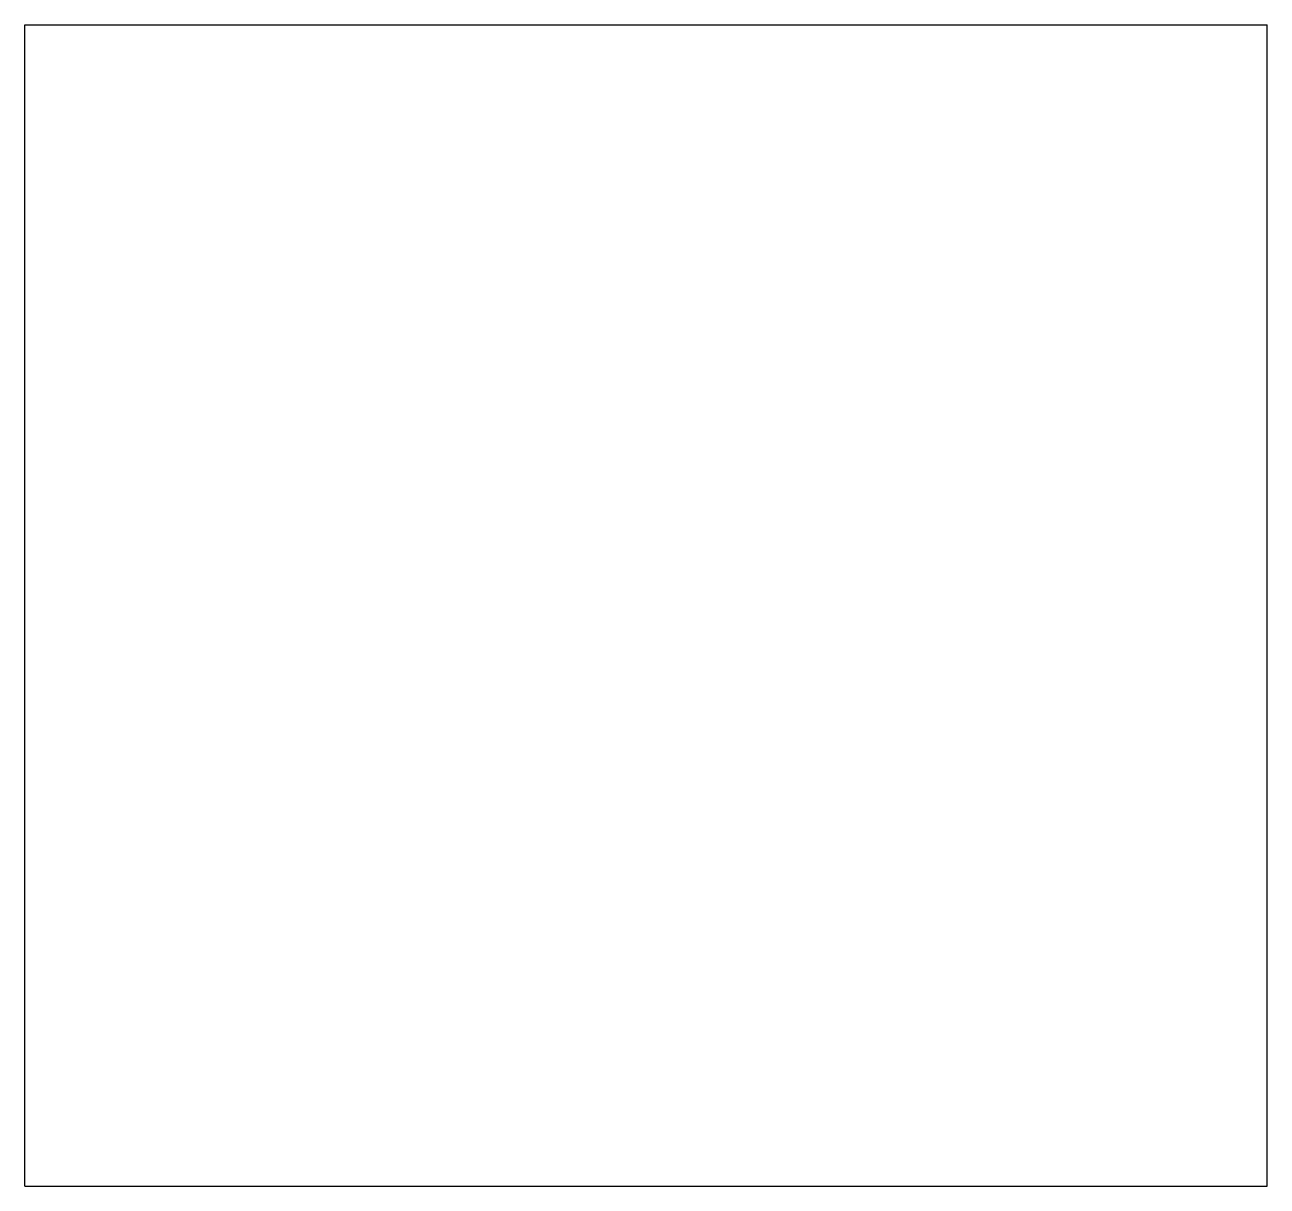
# Model space of a CAD drawing. Header units: millimetres. Extents: x 0 to 46.2, y 0 to 43.2.
import ezdxf

# ---------------------------------------------------------------- set-up
doc = ezdxf.new("R2010")
doc.units = ezdxf.units.MM

msp = doc.modelspace()

# ---------------------------------------------------------------- linework, layer by layer
at = {"layer": 'sheet_layer'}
for p, q in [((0, 43.2), (46.2, 43.2)), ((0, 0), (0, 43.2)), ((46.2, 0), (46.2, 43.2)), ((0, 0), (46.2, 0))]:
    msp.add_line(p, q, dxfattribs=at)

doc.saveas('drawing.dxf')
